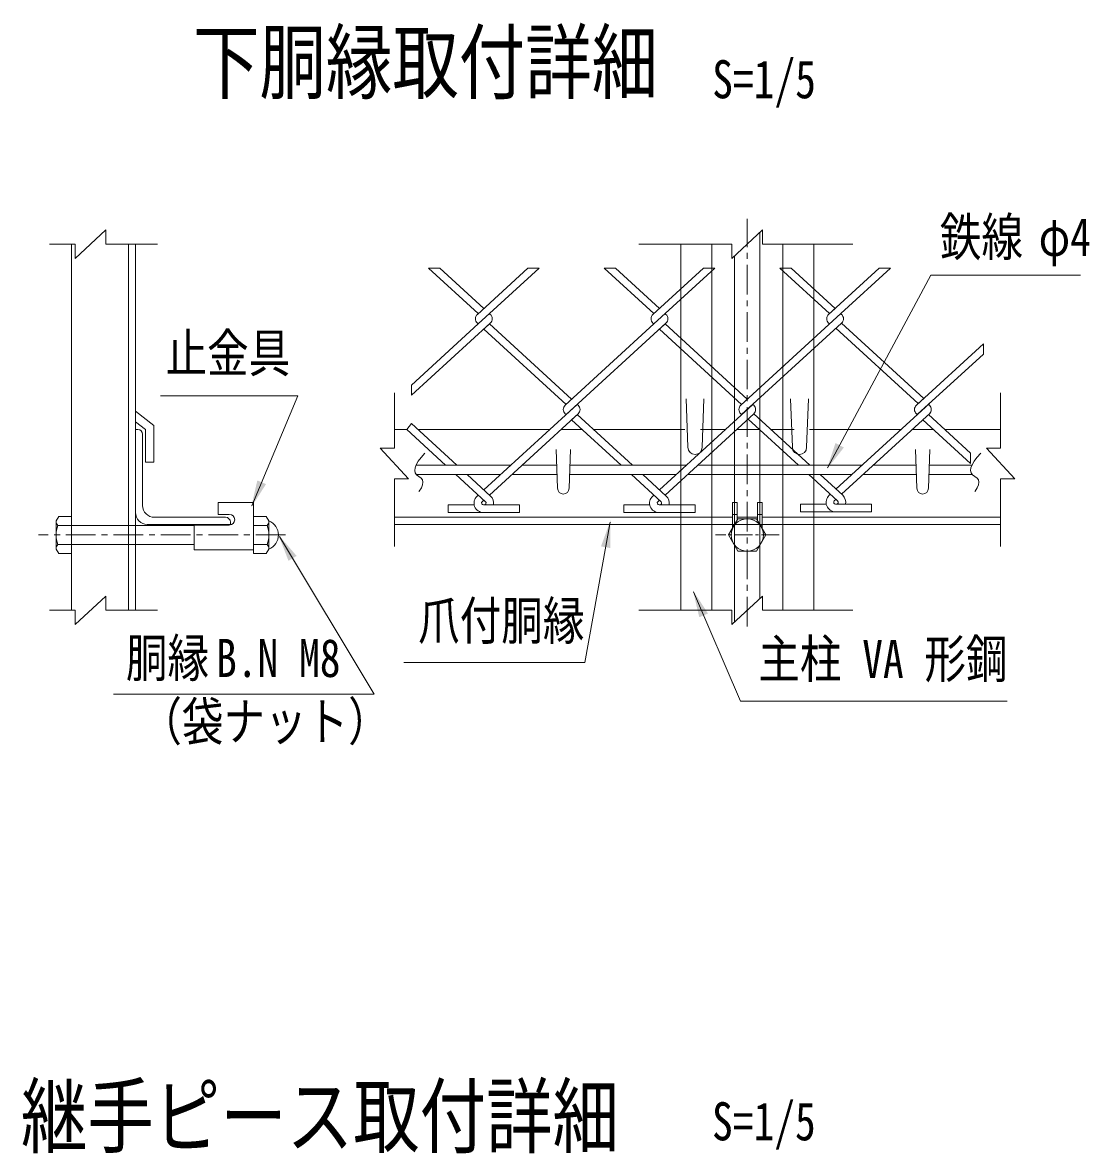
# Model space of a CAD drawing. Units: millimetres, scale not verified, with parts at other scales. Extents: x -4455 to 4455, y -3150 to 3150.
# Drawn here: x 1651 to 2999, y -899 to 532 of the extents above; entities that cross this region are included whole.
import ezdxf
from ezdxf.enums import TextEntityAlignment as Align

# ---------------------------------------------------------------- set-up
doc = ezdxf.new("R2010")
doc.units = ezdxf.units.MM
doc.header["$LTSCALE"] = 30
for name, pattern in [('DASHED', [7.5, 6, -1.5]), ('USER1', [1.125, 0.75, -0.125, 0.125, -0.125]), ('USER2', [2, 1.25, -0.25, 0.25, -0.25])]:
    doc.linetypes.add(name, pattern=pattern)
for name, color, linetype, lineweight in [('0-0_D-STR-TXT', 3, 'Continuous', 13), ('0-1_D-BMK', 2, 'USER1', 13), ('0-3_D-STR1', 1, 'Continuous', 18), ('0-6_D-STR3', 3, 'Continuous', 13), ('0-8_D-STR2', 2, 'Continuous', 13), ('0-9_D-STR-DIM', 1, 'Continuous', 18), ('0-B_5寸法', 1, 'Continuous', 18), ('1-1_7詳細', 3, 'Continuous', 18)]:
    doc.layers.add(name, color=color, linetype=linetype, lineweight=lineweight)
doc.layers.add('0-D_D-TTL-TXT', color=7, linetype='Continuous')
doc.styles.add('ＭＳ ゴシック', font='')
doc.styles.get('ＭＳ ゴシック').set_extended_font_data('MS Gothic')

msp = doc.modelspace()

# ---------------------------------------------------------------- linework, layer by layer
at = {"layer": '0-0_D-STR-TXT'}
for points in [[(2988.06, 212.28), (2798.99, 212.28), (2668.36, -31.4)], [(1825.1, 59.55), (1998.67, 59.55), (1940.39, -79.5)], [(1765.56, -317.93), (2095.17, -317.93), (1975.29, -118.43)], [(2895.28, -326.79), (2558.31, -326.79), (2498.87, -188.56)]]:
    msp.add_lwpolyline(points, dxfattribs=at)
for points in [[(2667.27, -33.43), (2678.29, -0.19), (2688.85, -5.85)], [(1939.51, -81.62), (1947.32, -47.49), (1958.37, -52.12)], [(1974.11, -116.46), (1997.01, -142.94), (1986.74, -149.11)], [(2497.97, -186.45), (2517.1, -215.78), (2506.09, -220.51)]]:
    msp.add_solid(points, dxfattribs=at)
at = {"layer": '0-1_D-BMK', "linetype": 'USER2'}
for p, q in [((2566.74, -232.24), (2566.74, 283.6)), ((1982.96, -116.46), (1670.71, -116.46))]:
    msp.add_line(p, q, dxfattribs=at)
at = {"layer": '0-1_D-BMK'}
msp.add_line((2607.04, -116.46), (2526.39, -116.46), dxfattribs=at)
at = {"layer": '0-3_D-STR1'}
for p, q in [((2582.74, 266.18), (2582.74, -196.87)), ((1712.28, -211.72), (1712.28, 251.33)), ((1784.28, -211.72), (1784.28, 251.33)), ((1793.28, -211.72), (1793.28, 251.33)), ((2482.74, 251.33), (2482.74, -211.72)), ((2521.74, 251.33), (2521.74, -211.72)), ((2611.74, 251.33), (2611.74, -211.72)), ((2650.74, 251.33), (2650.74, -211.72)), ((2550.74, 236.47), (2550.74, -226.58)), ((2489.49, 55.9), (2491.74, -5.6)), ((2511.99, 55.9), (2509.74, -5.6)), ((2621.49, 55.9), (2623.74, -5.6)), ((2643.99, 55.9), (2641.74, -5.6)), ((1793.28, 39.96), (1816.64, 21.9)), ((1793.28, 26.69), (1806.14, 16.75)), ((1793.28, 16.9), (1793.28, -88.1)), ((1793.28, 16.9), (1796.28, 16.9)), ((1806.14, -24.25), (1806.14, 16.75)), ((1816.64, -24.25), (1816.64, 21.9)), ((2120.67, 16.9), (2136.15, 16.9)), ((2150.36, 16.9), (2317.05, 16.9)), ((2331.26, 16.9), (2358.17, 16.9)), ((2372.38, 16.9), (2487.92, 16.9)), ((2507.57, 16.9), (2539.07, 16.9)), ((2553.28, 16.9), (2582.34, 16.9)), ((2596.55, 16.9), (2625.92, 16.9)), ((2645.57, 16.9), (2761.1, 16.9)), ((2775.31, 16.9), (2802.23, 16.9)), ((2816.44, 16.9), (2887.07, 16.9)), ((1802.28, 10.9), (1802.28, -79.1)), ((2325.17, -8.27), (2326.97, -57.47)), ((2343.17, -8.27), (2341.37, -57.47)), ((2779.47, -8.27), (2781.27, -57.47)), ((2797.47, -8.27), (2795.67, -57.47)), ((1816.64, -24.25), (1806.14, -24.25)), ((1817.28, -94.1), (1907.28, -94.1)), ((1913.28, -103.1), (1913.28, -100.1)), ((2120.67, -94.1), (2547.99, -94.1)), ((2553.99, -94.1), (2579.49, -94.1)), ((2585.49, -94.1), (2887.07, -94.1)), ((1808.28, -103.1), (1913.28, -103.1)), ((2120.67, -103.1), (2547.99, -103.1)), ((2701.74, -103.1), (2431.74, -103.1)), ((2585.49, -103.1), (2887.07, -103.1))]:
    msp.add_line(p, q, dxfattribs=at)
for centre, radius, start, end in [((1796.28, 10.9), 6, 0, 90), ((2500.74, -5.6), 9, 180, 0), ((2632.74, -5.6), 9, 180, 0), ((2334.17, -57.47), 7.2, 180, 0), ((2788.47, -57.47), 7.2, 180, 0), ((1817.28, -79.1), 15, 180, 270), ((1808.28, -88.1), 15, 180, 270), ((1907.28, -100.1), 6, 0, 90)]:
    msp.add_arc(centre, radius, start, end, dxfattribs=at)
at = {"layer": '0-6_D-STR3'}
for p, q in [((1897.7, -90.42), (1897.7, -75.42)), ((1897.7, -75.42), (1942.7, -75.42)), ((1942.7, -135.42), (1942.7, -75.42)), ((2547.99, -108.19), (2547.99, -75.42)), ((2553.99, -75.42), (2547.99, -75.42)), ((2553.99, -97.8), (2553.99, -75.42)), ((2585.49, -108.19), (2585.49, -75.42)), ((1693.08, -98.7), (1696.4, -92.94)), ((1693.08, -98.7), (1693.08, -134.22)), ((1696.4, -92.94), (1712.28, -92.94)), ((1712.28, -92.94), (1712.28, -139.98)), ((1897.7, -90.42), (1911.95, -90.42)), ((1942.7, -92.94), (1942.7, -139.98)), ((1958.58, -92.94), (1942.7, -92.94)), ((1961.9, -98.7), (1958.58, -92.94)), ((1961.9, -98.7), (1961.9, -134.22)), ((2553.99, -90.42), (2547.99, -90.42)), ((2579.49, -90.42), (2585.49, -90.42)), ((1695.13, -104.46), (1712.28, -104.46)), ((1793.28, -104.46), (1867.7, -104.46)), ((1867.7, -103.92), (1911.95, -103.92)), ((1867.7, -135.42), (1867.7, -103.92)), ((1959.85, -104.46), (1942.7, -104.46)), ((2550.46, -103.92), (2547.99, -103.92)), ((2550.93, -103.1), (2582.55, -103.1)), ((2583.02, -103.92), (2585.49, -103.92)), ((1695.13, -128.46), (1712.28, -128.46)), ((1793.28, -128.46), (1867.7, -128.46)), ((1959.85, -128.46), (1942.7, -128.46)), ((1693.08, -134.22), (1696.4, -139.98)), ((1696.4, -139.98), (1712.28, -139.98)), ((1867.7, -135.42), (1942.7, -135.42)), ((1958.58, -139.98), (1942.7, -139.98)), ((1961.9, -134.22), (1958.58, -139.98))]:
    msp.add_line(p, q, dxfattribs=at)
at = {"layer": '0-6_D-STR3', "color": 1, "linetype": 'DASHED'}
for p, q in [((1712.28, -104.46), (1793.28, -104.46)), ((1712.28, -128.46), (1793.28, -128.46))]:
    msp.add_line(p, q, dxfattribs=at)
at = {"layer": '0-6_D-STR3'}
msp.add_lwpolyline([(2579.49, -97.8), (2579.49, -75.42), (2585.49, -75.42)], dxfattribs=at)
msp.add_lwpolyline([(2543.22, -116.46), (2554.98, -136.82), (2578.5, -136.82), (2590.26, -116.46), (2578.5, -96.09), (2554.98, -96.09)], close=True, dxfattribs=at)
msp.add_circle((2566.74, -116.46), 20.4, dxfattribs=at)
for centre, radius, start, end in [((1702.16, -98.7), 9.09, 180, 219.3382), ((1911.95, -97.17), 6.75, 270, 90), ((1952.82, -98.7), 9.09, 320.6618, 0), ((1955.08, -116.46), 19.02, 291.00774, 68.99226), ((1729.08, -116.46), 36, 160.52878, 199.47122), ((1925.9, -116.46), 36, 340.52878, 19.47122), ((1702.16, -134.22), 9.09, 140.6618, 180), ((1952.82, -134.22), 9.09, 0, 39.3382)]:
    msp.add_arc(centre, radius, start, end, dxfattribs=at)
at = {"layer": '0-8_D-STR2', "color": 3}
for p, q in [((2226.6, 163.51), (2163.8, 221.05)), ((2178.01, 221.05), (2163.8, 221.05)), ((2233.7, 170.02), (2178.01, 221.05)), ((2289.39, 221.05), (2225.53, 162.53)), ((2303.6, 221.05), (2226.6, 150.49)), ((2303.6, 221.05), (2289.39, 221.05)), ((2448.62, 163.51), (2385.83, 221.05)), ((2400.04, 221.05), (2385.83, 221.05)), ((2455.73, 170.02), (2400.04, 221.05)), ((2511.42, 221.05), (2447.55, 162.53)), ((2525.63, 221.05), (2448.62, 150.49)), ((2525.63, 221.05), (2511.42, 221.05)), ((2670.65, 163.51), (2607.85, 221.05)), ((2622.06, 221.05), (2607.85, 221.05)), ((2677.76, 170.02), (2622.06, 221.05)), ((2733.45, 221.05), (2669.58, 162.53)), ((2747.66, 221.05), (2684.86, 163.51)), ((2747.66, 221.05), (2733.45, 221.05)), ((2241.88, 162.53), (2240.81, 163.51)), ((2684.86, 163.51), (2558.57, 47.78)), ((2677.76, 170.02), (2669.58, 162.53)), ((2685.93, 162.53), (2684.86, 163.51)), ((2685.93, 162.53), (2684.86, 163.51)), ((2241.88, 151.47), (2142.25, 60.18)), ((2226.6, 150.49), (2142.25, 73.2)), ((2226.6, 150.49), (2225.53, 151.47)), ((2226.6, 150.49), (2225.53, 151.47)), ((2241.88, 151.47), (2233.7, 143.98)), ((2337.61, 48.76), (2233.7, 143.98)), ((2344.71, 55.27), (2240.81, 150.49)), ((2448.62, 150.49), (2336.54, 47.78)), ((2463.9, 151.47), (2337.61, 35.74)), ((2559.64, 48.76), (2455.73, 143.98)), ((2566.74, 55.27), (2462.83, 150.49)), ((2685.93, 151.47), (2559.64, 35.74)), ((2670.65, 150.49), (2669.58, 151.47)), ((2670.65, 150.49), (2669.58, 151.47)), ((2782.74, 49.74), (2678.83, 144.96)), ((2789.84, 56.25), (2685.93, 151.47)), ((2865.23, 125.34), (2780.6, 47.78)), ((2865.23, 112.31), (2865.23, 125.34)), ((2865.23, 112.31), (2781.67, 35.74)), ((2142.25, 73.2), (2142.25, 60.18)), ((2351.82, 48.76), (2233.7, -59.48)), ((2352.89, 47.78), (2351.82, 48.76)), ((2573.85, 48.76), (2455.73, -59.48)), ((2796.95, 49.74), (2678.83, -58.49)), ((2788.77, 55.27), (2780.6, 47.78)), ((2796.95, 47.78), (2795.88, 48.76)), ((2796.95, 47.78), (2795.88, 48.76)), ((2352.89, 36.72), (2240.81, -65.99)), ((2337.61, 35.74), (2336.54, 36.72)), ((2337.61, 35.74), (2336.54, 36.72)), ((2352.89, 36.72), (2344.71, 29.23)), ((2407.28, -28.1), (2344.71, 29.23)), ((2421.49, -28.1), (2351.82, 35.74)), ((2574.92, 36.72), (2462.83, -65.99)), ((2559.64, 35.74), (2558.57, 36.72)), ((2559.64, 35.74), (2558.57, 36.72)), ((2631.45, -28.1), (2567.81, 30.21)), ((2645.66, -28.1), (2574.92, 36.72)), ((2798.02, 37.7), (2685.93, -65)), ((2781.67, 35.74), (2780.6, 36.72)), ((2781.67, 35.74), (2780.6, 36.72)), ((2849.12, -26.07), (2788.77, 29.23)), ((2849.12, -13.05), (2795.88, 35.74)), ((2185.25, -28.1), (2136.15, 16.9)), ((2849.12, -26.07), (2849.12, -13.05)), ((2235.76, -74.38), (2198.35, -40.1)), ((2242.24, -67.3), (2212.56, -40.1)), ((2457.79, -74.38), (2420.38, -40.1)), ((2464.27, -67.3), (2434.59, -40.1)), ((2680.89, -73.4), (2644.55, -40.1)), ((2687.37, -66.32), (2658.76, -40.1)), ((2448.62, -65.99), (2447.19, -67.3)), ((2671.72, -65), (2670.29, -66.32)), ((2188.7, -88.15), (2188.7, -78.55)), ((2221.51, -78.55), (2188.7, -78.55)), ((2233.7, -72.5), (2231.64, -74.38)), ((2233.27, -78.55), (2278.7, -78.55)), ((2234.14, -78.55), (2233.27, -78.55)), ((2233.7, -72.5), (2235.76, -74.38)), ((2278.7, -88.15), (2278.7, -78.55)), ((2443.54, -78.55), (2410.73, -78.55)), ((2410.73, -88.15), (2410.73, -78.55)), ((2455.73, -72.5), (2453.67, -74.38)), ((2455.29, -78.55), (2500.73, -78.55)), ((2456.16, -78.55), (2455.29, -78.55)), ((2500.73, -88.15), (2500.73, -78.55)), ((2633.83, -87.17), (2633.83, -77.57)), ((2666.63, -77.57), (2633.83, -77.57)), ((2678.83, -71.52), (2676.77, -73.4)), ((2678.39, -77.57), (2723.83, -77.57)), ((2679.26, -77.57), (2678.39, -77.57)), ((2723.83, -87.17), (2723.83, -77.57)), ((2234.14, -88.15), (2188.7, -88.15)), ((2233.27, -88.15), (2278.7, -88.15)), ((2456.16, -88.15), (2410.73, -88.15)), ((2455.29, -88.15), (2500.73, -88.15)), ((2679.26, -87.17), (2633.83, -87.17)), ((2678.39, -87.17), (2723.83, -87.17))]:
    msp.add_line(p, q, dxfattribs=at)
at = {"layer": '0-8_D-STR2', "color": 7, "lineweight": 9}
for p, q in [((2574.92, 47.78), (2573.85, 48.76)), ((2226.6, -65.99), (2225.16, -67.3)), ((2240.81, -65.99), (2242.24, -67.3))]:
    msp.add_line(p, q, dxfattribs=at)
at = {"layer": '0-8_D-STR2', "color": 3}
msp.add_lwpolyline([(2199.46, -28.1), (2142.25, 24.32), (2136.15, 16.9)], dxfattribs=at)
for centre, radius, start, end in [((2230.59, 157), 7.5, 132.5, 227.5), ((2236.81, 157), 7.5, 312.5, 47.5), ((2458.84, 157), 7.5, 312.5, 47.5), ((2674.65, 157), 7.5, 132.5, 227.5), ((2680.87, 157), 7.5, 312.5, 47.5), ((2341.61, 42.25), 7.5, 132.5, 227.5), ((2347.82, 42.25), 7.5, 312.5, 47.5), ((2563.63, 42.25), 7.5, 132.5, 227.5), ((2569.85, 42.25), 7.5, 312.5, 47.5), ((2785.66, 42.25), 7.5, 132.5, 227.5), ((2791.88, 42.25), 7.5, 312.5, 47.5), ((2233.27, -76.15), 12, 132.5, 270), ((2234.14, -76.15), 12, 348.46304, 47.5), ((2455.29, -76.15), 12, 132.5, 270), ((2456.16, -76.15), 12, 348.46304, 47.5), ((2678.39, -75.17), 12, 132.5, 270), ((2679.26, -75.17), 12, 348.46304, 47.5), ((2233.27, -76.15), 2.4, 132.5, 270), ((2234.14, -76.15), 2.4, 270, 47.5), ((2455.29, -76.15), 2.4, 132.5, 270), ((2456.16, -76.15), 2.4, 270, 47.5), ((2678.39, -75.17), 2.4, 132.5, 270), ((2679.26, -75.17), 2.4, 270, 47.5)]:
    msp.add_arc(centre, radius, start, end, dxfattribs=at)
at = {"layer": '0-9_D-STR-DIM', "color": 4, "lineweight": 13}
for p, q in [((1755.85, 269.33), (1717.08, 233.33)), ((1755.85, 251.33), (1755.85, 269.33)), ((2586.13, 251.33), (2586.13, 269.33)), ((1717.08, 251.33), (1684.51, 251.33)), ((1717.08, 251.33), (1717.08, 233.33)), ((1755.85, 251.33), (1821.12, 251.33)), ((2547.36, 251.33), (2429.55, 251.33)), ((2547.36, 251.33), (2547.36, 233.33)), ((2586.13, 251.33), (2700.07, 251.33)), ((2120.67, -6.77), (2120.67, 63.42)), ((2887.07, -6.77), (2887.07, 63.42)), ((2138.67, -45.54), (2102.67, -6.77)), ((2120.67, -6.77), (2102.67, -6.77)), ((2887.07, -6.77), (2869.07, -6.77)), ((2120.67, -45.54), (2138.67, -45.54)), ((2120.67, -45.54), (2120.67, -131.12)), ((2887.07, -45.54), (2887.07, -131.12)), ((1755.85, -193.72), (1717.08, -229.72)), ((1755.85, -211.72), (1755.85, -193.72)), ((2586.13, -193.72), (2547.36, -229.72)), ((2586.13, -211.72), (2586.13, -193.72)), ((1717.08, -211.72), (1684.51, -211.72)), ((1717.08, -211.72), (1717.08, -229.72)), ((1755.85, -211.72), (1821.12, -211.72)), ((2547.36, -211.72), (2429.55, -211.72)), ((2547.36, -211.72), (2547.36, -229.72)), ((2586.13, -211.72), (2700.07, -211.72))]:
    msp.add_line(p, q, dxfattribs=at)
msp.add_lwpolyline([(2887.07, -45.54), (2905.07, -45.54), (2869.07, -6.77)], dxfattribs=at)
at = {"layer": '0-B_5寸法', "color": 3}
msp.add_lwpolyline([(2132.43, -277.86), (2361.18, -277.86), (2393.45, -100.3)], dxfattribs=at)
msp.add_solid([(2393.86, -98.04), (2393.59, -133.06), (2381.8, -130.91)], dxfattribs=at)
at = {"layer": '1-1_7詳細', "color": 4}
msp.add_line((2586.13, 269.33), (2547.36, 233.33), dxfattribs=at)
at = {"layer": '1-1_7詳細'}
for p, q in [((2463.9, 162.53), (2462.83, 163.51)), ((2448.62, 150.49), (2447.55, 151.47)), ((2448.62, 150.49), (2447.55, 151.47)), ((2463.9, 151.47), (2455.73, 143.98))]:
    msp.add_line(p, q, dxfattribs=at)
at = {"layer": '1-1_7詳細', "color": 7, "lineweight": 9}
for p, q in [((2147.99, -28.1), (2267.94, -28.1)), ((2282.15, -28.1), (2325.89, -28.1)), ((2342.44, -28.1), (2489.97, -28.1)), ((2504.18, -28.1), (2711.99, -28.1)), ((2726.2, -28.1), (2780.19, -28.1)), ((2796.74, -28.1), (2850.83, -28.1)), ((2148.52, -40.1), (2254.84, -40.1)), ((2269.05, -40.1), (2326.33, -40.1)), ((2342, -40.1), (2476.87, -40.1)), ((2491.08, -40.1), (2698.9, -40.1)), ((2713.11, -40.1), (2780.63, -40.1)), ((2796.3, -40.1), (2851.36, -40.1))]:
    msp.add_line(p, q, dxfattribs=at)
at = {"layer": '1-1_7詳細', "color": 4}
for points in [[(2151.72, -61.37), (2152.04, -60.99), (2154.7, -56.79), (2156.26, -53.03), (2156.73, -49.71), (2156.11, -46.84), (2154.39, -44.41), (2151.57, -42.42), (2148.74, -40.41), (2146.99, -37.93), (2146.31, -34.97), (2146.7, -31.54), (2148.17, -27.63), (2150.71, -23.25), (2154.32, -18.39), (2159.01, -13.06)], [(2854.56, -61.37), (2854.87, -60.99), (2857.53, -56.79), (2859.1, -53.03), (2859.57, -49.71), (2858.94, -46.84), (2857.22, -44.41), (2854.41, -42.42), (2851.58, -40.41), (2849.82, -37.93), (2849.14, -34.97), (2849.54, -31.54), (2851, -27.63), (2853.54, -23.25), (2857.16, -18.39), (2861.84, -13.06)]]:
    msp.add_lwpolyline(points, dxfattribs=at)
at = {"layer": '1-1_7詳細'}
msp.add_arc((2452.62, 157), 7.5, 132.5, 227.5, dxfattribs=at)

# ---------------------------------------------------------------- texts
at = {"layer": '0-0_D-STR-TXT', "style": 'ＭＳ ゴシック', "width": 0.8}
for s, p in [('鉄線', (2810.19, 222.02)), ('φ4', (2935.11, 222.02)), ('止金具', (1831.31, 75.02)), ('胴縁', (1781.25, -310.55)), ('主柱 VA 形鋼', (2580.73, -311.77)), ('B.N M8', (1895.24, -310.55)), ('（袋ナット）', (1799.44, -390.8))]:
    msp.add_text(s, height=48.17, dxfattribs=at).set_placement(p, align=Align.BOTTOM_LEFT)
at = {"layer": '0-B_5寸法', "color": 3, "style": 'ＭＳ ゴシック', "width": 0.8}
msp.add_text('爪付胴縁', height=48.17, dxfattribs=at).set_placement((2150.66, -263.36), align=Align.BOTTOM_LEFT)
at = {"layer": '0-D_D-TTL-TXT', "style": 'ＭＳ ゴシック', "width": 0.8}
for s, p in [('下胴縁取付詳細', (1866, 420.08)), ('継手ピース取付詳細', (1648.45, -913.15))]:
    msp.add_text(s, height=76.98, dxfattribs=at).set_placement(p, align=Align.BOTTOM_LEFT)
at = {"layer": '0-D_D-TTL-TXT', "color": 3, "style": 'ＭＳ ゴシック', "width": 0.8}
for p in [(2522.45, 421.42), (2522.21, -896.61)]:
    msp.add_text('S=1/5', height=48.17, dxfattribs=at).set_placement(p, align=Align.BOTTOM_LEFT)

doc.saveas('drawing.dxf')
